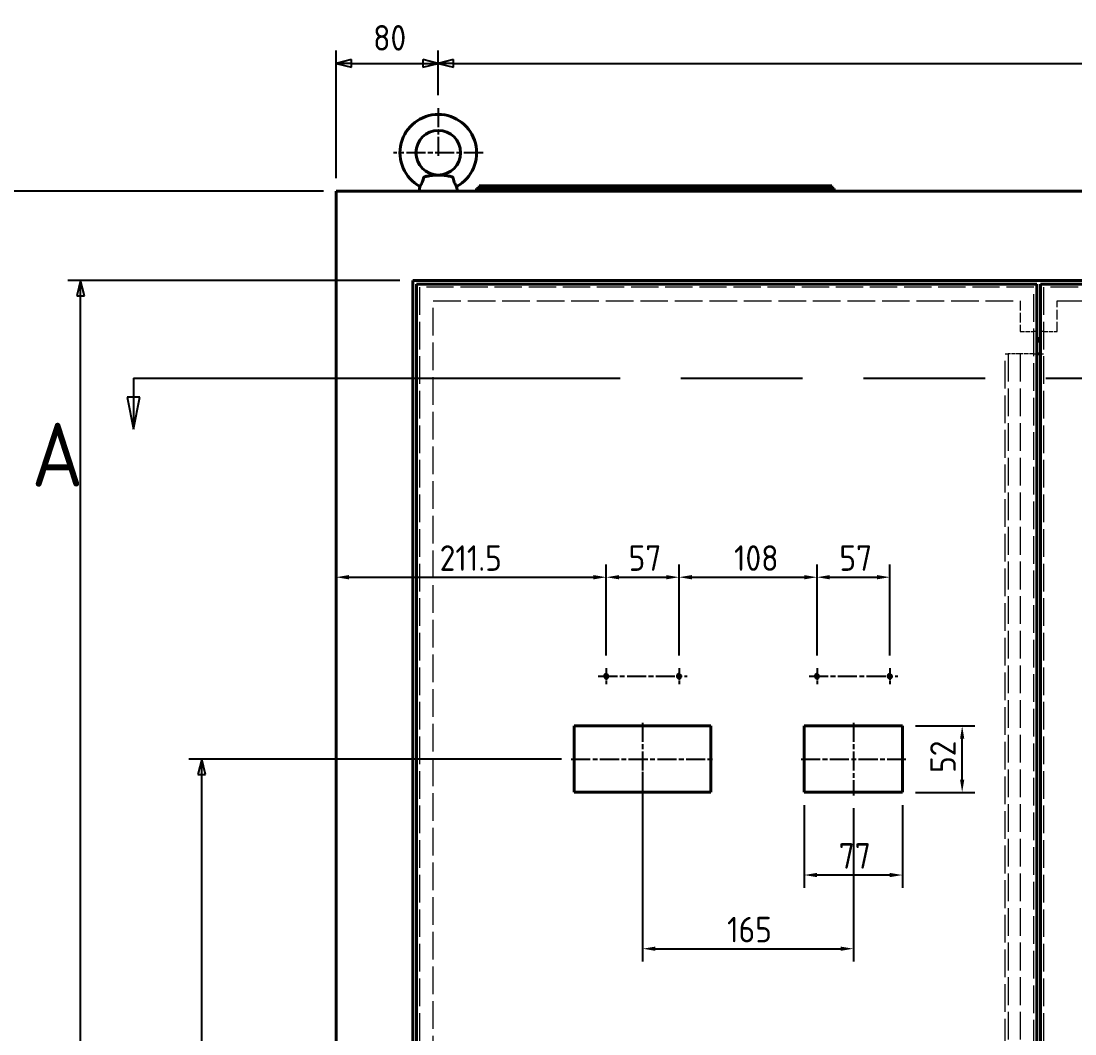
# Model space of a CAD drawing. Header units: millimetres. Extents: x 0 to 8410, y 0 to 5940.
# Drawn here: x 1661 to 2487, y 3075 to 3869 of the extents above; entities that cross this region are included whole.
import ezdxf

# ---------------------------------------------------------------- set-up
doc = ezdxf.new("R2010")
doc.units = ezdxf.units.MM
doc.header["$LTSCALE"] = 10
for name, pattern in [('CHAIN', [0.3543, 0.2362, -0.0295, 0.0591, -0.0295]), ('DASHED', [0.2067, 0.1654, -0.0413]), ('DOUBLE_DASH_CHAIN', [1.2403, 0.6614, -0.0827, 0.1654, -0.0827, 0.1654, -0.0827])]:
    doc.linetypes.add(name, pattern=pattern)
doc.layers.get('0').update_dxf_attribs({"color": 3, "lineweight": 25})
for name, color, linetype, lineweight in [('가려진 것(ISO)', 2, 'DASHED', 18), ('가시적인 것(ISO)', 3, 'Continuous', 40), ('가시적인 좁은 것(ISO)', 3, 'Continuous', 35), ('단면선(ISO)', 7, 'CHAIN', 25), ('중심 표식(ISO)', 1, 'Continuous', 25), ('중심선(ISO)', 1, 'Continuous', 25), ('치수(ISO)', 2, 'Continuous', 25)]:
    doc.layers.add(name, color=color, linetype=linetype, lineweight=lineweight)
doc.styles.add('대상치수 텍스트_PSTEK_POSCO_01', font='isocp.shx')
doc.styles.add('부품번호텍스트_PSTEK_POSCO', font='isocp.shx')
doc.styles.add('치수 텍스트_PSTEK_POSCO', font='isocp.shx')
doc.dimstyles.new('치수_PSTEK_POSCO', dxfattribs={"dimscale": 10, "dimtxt": 2, "dimasz": 1.2, "dimexe": 1, "dimexo": 1, "dimgap": 1, "dimtad": 1, "dimrnd": 1e-08, "dimdsep": 46, "dimtxsty": '치수 텍스트_PSTEK_POSCO', "dimblk": 'Filled-2', "dimcen": 0.09, "dimdle": 10, "dimclrd": 7, "dimclre": 7, "dimclrt": 2, "dimadec": 1, "dimazin": 2, "dimtfac": 1, "dimtmove": 0, "dimatfit": 3, "dimfxl": 0, "dimtolj": 1, "dimlwd": -1, "dimlwe": -1, "dimarcsym": 0})
doc.dimstyles.new('치수_PSTEK_POSCO-01', dxfattribs={"dimscale": 10, "dimtxt": 2, "dimasz": 1, "dimexe": 1, "dimexo": 1, "dimgap": 0.5, "dimtad": 1, "dimrnd": 1e-08, "dimdsep": 46, "dimtxsty": '대상치수 텍스트_PSTEK_POSCO_01', "dimcen": 0.09, "dimdle": 10, "dimclrd": 7, "dimclre": 7, "dimclrt": 2, "dimadec": 1, "dimazin": 2, "dimtfac": 1, "dimtmove": 0, "dimatfit": 3, "dimfxl": 0, "dimtolj": 1, "dimlwd": -1, "dimlwe": -1, "dimarcsym": 0})

# ---------------------------------------------------------------- blocks, each defined once
blk = doc.blocks.new('Filled-2')
at = {"color": 0}
for p, q in [((0, 0), (-1, 0.25)), ((-1, 0.25), (-1, -0.25)), ((-1, 0), (0, 0)), ((-1, -0.25), (0, 0))]:
    blk.add_line(p, q, dxfattribs=at)
at = {"color": 0, "flags": 128}
blk.add_lwpolyline([(-1, -0.25), (0, 0)], dxfattribs=at)
at = {"color": 0}
blk.add_solid([(-1, -0.25), (0, 0), (-1, 0.25), (-1, -0.25)], dxfattribs=at)
blk = doc.blocks.new('*D27')
at = {"layer": 'Defpoints', "color": 0}
for p in [(1708.11, 3665.69), (1968.11, 3665.69), (1968.11, 1705.69)]:
    blk.add_point(p, dxfattribs=at)
at = {"layer": '치수(ISO)', "color": 7}
for p, q in [((1958.11, 3665.69), (1698.11, 3665.69)), ((1708.11, 1717.69), (1708.11, 3653.69)), ((1958.11, 1705.69), (1698.11, 1705.69))]:
    blk.add_line(p, q, dxfattribs=at)
at = {"layer": '치수(ISO)', "color": 7, "xscale": 12.00000047683716, "yscale": 12.00000047683716, "zscale": 12.00000047683716}
for p, rotation in [((1708.11, 3665.69), 90), ((1708.11, 1705.69), 270)]:
    blk.add_blockref('Filled-2', p, dxfattribs=dict(at, rotation=rotation))
at = {"layer": '치수(ISO)', "color": 2, "insert": (1688.11, 2662.65), "char_height": 20, "attachment_point": 4, "rotation": 90, "style": '치수 텍스트_PSTEK_POSCO'}
blk.add_mtext('\\A1;1960', dxfattribs=at)
blk = doc.blocks.new('*D28')
at = {"layer": 'Defpoints', "color": 0}
for p in [(1908.11, 3735.69), (1608.11, 1635.69), (1908.11, 1635.69)]:
    blk.add_point(p, dxfattribs=at)
at = {"layer": '치수(ISO)', "color": 7}
for p, q in [((1898.11, 3735.69), (1598.11, 3735.69)), ((1608.11, 3723.69), (1608.11, 1647.69)), ((1898.11, 1635.69), (1598.11, 1635.69))]:
    blk.add_line(p, q, dxfattribs=at)
at = {"layer": '치수(ISO)', "color": 7, "xscale": 12.00000047683716, "yscale": 12.00000047683716, "zscale": 12.00000047683716}
for p, rotation in [((1608.11, 3735.69), 90), ((1608.11, 1635.69), 270)]:
    blk.add_blockref('Filled-2', p, dxfattribs=dict(at, rotation=rotation))
at = {"layer": '치수(ISO)', "color": 2, "insert": (1588.11, 2662.43), "char_height": 20, "attachment_point": 4, "rotation": 90, "style": '치수 텍스트_PSTEK_POSCO'}
blk.add_mtext('\\A1;2100', dxfattribs=at)
blk = doc.blocks.new('2dTransSection0')
at = {"layer": '단면선(ISO)', "linetype": 'DOUBLE_DASH_CHAIN', "ltscale": 5.759429}
blk.add_line((174.948, 358.923), (335.872, 358.923), dxfattribs=at)
at = {"layer": '단면선(ISO)', "linetype": 'Continuous'}
for p, q in [((174.948, 358.923), (178.717, 358.923)), ((174.948, 358.923), (174.948, 357.423)), ((332.104, 358.923), (335.872, 358.923)), ((335.872, 358.923), (335.872, 357.423)), ((174.448, 357.423), (174.948, 354.923)), ((175.448, 357.423), (174.448, 357.423)), ((174.948, 357.423), (174.948, 354.923)), ((174.948, 354.923), (175.448, 357.423)), ((335.372, 357.423), (335.872, 354.923)), ((336.372, 357.423), (335.372, 357.423)), ((335.872, 357.423), (335.872, 354.923)), ((335.872, 354.923), (336.372, 357.423))]:
    blk.add_line(p, q, dxfattribs=at)
at = {"layer": '단면선(ISO)', "linetype": 'Continuous', "flags": 128}
for points in [[(174.448, 357.423), (174.948, 354.923)], [(335.372, 357.423), (335.872, 354.923)]]:
    blk.add_lwpolyline(points, dxfattribs=at)
at = {"layer": '단면선(ISO)'}
for points in [[(174.448, 357.423), (174.948, 354.923), (175.448, 357.423), (174.448, 357.423)], [(335.372, 357.423), (335.872, 354.923), (336.372, 357.423), (335.372, 357.423)]]:
    blk.add_solid(points, dxfattribs=at)
at = {"layer": '단면선(ISO)', "char_height": 5, "attachment_point": 7, "style": '부품번호텍스트_PSTEK_POSCO'}
for insert in [(166.972, 350.411), (339.896, 350.411)]:
    blk.add_mtext('A', dxfattribs=dict(at, insert=insert))
blk = doc.blocks.new('*D75')
at = {"layer": 'Defpoints', "color": 0}
for p in [(1802.85, 3290.69), (2094.61, 3290.69), (1908.11, 1635.69)]:
    blk.add_point(p, dxfattribs=at)
at = {"layer": '치수(ISO)', "color": 7}
for p, q in [((2084.61, 3290.69), (1792.85, 3290.69)), ((1802.85, 1647.69), (1802.85, 3278.69)), ((1898.11, 1635.69), (1792.85, 1635.69))]:
    blk.add_line(p, q, dxfattribs=at)
at = {"layer": '치수(ISO)', "color": 7, "xscale": 12.00000047683716, "yscale": 12.00000047683716, "zscale": 12.00000047683716}
for p, rotation in [((1802.85, 3290.69), 90), ((1802.85, 1635.69), 270)]:
    blk.add_blockref('Filled-2', p, dxfattribs=dict(at, rotation=rotation))
at = {"layer": '치수(ISO)', "color": 2, "insert": (1782.85, 2439.78), "char_height": 20, "attachment_point": 4, "rotation": 90, "style": '치수 텍스트_PSTEK_POSCO'}
blk.add_mtext('\\A1;1655', dxfattribs=at)
blk = doc.blocks.new('*D83')
at = {"layer": 'Defpoints', "color": 0}
for p in [(2148.11, 3290.69), (2313.11, 3262.19), (2313.11, 3142.19)]:
    blk.add_point(p, dxfattribs=at)
at = {"layer": '치수(ISO)', "color": 7}
for p, q in [((2148.11, 3280.69), (2148.11, 3132.19)), ((2313.11, 3252.19), (2313.11, 3132.19)), ((2158.11, 3142.19), (2303.11, 3142.19))]:
    blk.add_line(p, q, dxfattribs=at)
for points in [[(2158.11, 3143.86), (2158.11, 3140.53), (2148.11, 3142.19)], [(2303.11, 3143.86), (2303.11, 3140.53), (2313.11, 3142.19)]]:
    blk.add_solid(points, dxfattribs=at)
at = {"layer": '치수(ISO)', "color": 2, "insert": (2214.2, 3157.19), "char_height": 20, "attachment_point": 4, "style": '대상치수 텍스트_PSTEK_POSCO_01'}
blk.add_mtext('\\A1;165', dxfattribs=at)
blk = doc.blocks.new('*D84')
at = {"layer": 'Defpoints', "color": 0}
for p in [(2119.61, 3433.19), (1908.11, 3368.19), (2119.61, 3361.92)]:
    blk.add_point(p, dxfattribs=at)
at = {"layer": '치수(ISO)', "color": 7}
for p, q in [((2119.61, 3371.92), (2119.61, 3443.19)), ((1918.11, 3433.19), (2109.61, 3433.19))]:
    blk.add_line(p, q, dxfattribs=at)
for points in [[(1918.11, 3434.86), (1918.11, 3431.52), (1908.11, 3433.19)], [(2109.61, 3434.86), (2109.61, 3431.52), (2119.61, 3433.19)]]:
    blk.add_solid(points, dxfattribs=at)
at = {"layer": '치수(ISO)', "color": 2, "insert": (1989.19, 3448.19), "char_height": 20, "attachment_point": 4, "style": '대상치수 텍스트_PSTEK_POSCO_01'}
blk.add_mtext('\\A1;211.5', dxfattribs=at)
blk = doc.blocks.new('*D85')
at = {"layer": 'Defpoints', "color": 0}
for p in [(2176.61, 3433.19), (2119.61, 3361.92), (2176.61, 3361.92)]:
    blk.add_point(p, dxfattribs=at)
at = {"layer": '치수(ISO)', "color": 7}
for p, q in [((2119.61, 3371.92), (2119.61, 3443.19)), ((2176.61, 3371.92), (2176.61, 3443.19)), ((2129.61, 3433.19), (2166.61, 3433.19))]:
    blk.add_line(p, q, dxfattribs=at)
for points in [[(2129.61, 3434.86), (2129.61, 3431.52), (2119.61, 3433.19)], [(2166.61, 3434.86), (2166.61, 3431.52), (2176.61, 3433.19)]]:
    blk.add_solid(points, dxfattribs=at)
at = {"layer": '치수(ISO)', "color": 2, "insert": (2137.11, 3448.19), "char_height": 20, "attachment_point": 4, "style": '대상치수 텍스트_PSTEK_POSCO_01'}
blk.add_mtext('\\A1;57', dxfattribs=at)
blk = doc.blocks.new('*D86')
at = {"layer": 'Defpoints', "color": 0}
for p in [(2284.61, 3433.19), (2176.61, 3361.92), (2284.61, 3361.92)]:
    blk.add_point(p, dxfattribs=at)
at = {"layer": '치수(ISO)', "color": 7}
for p, q in [((2176.61, 3371.92), (2176.61, 3443.19)), ((2284.61, 3371.92), (2284.61, 3443.19)), ((2186.61, 3433.19), (2274.61, 3433.19))]:
    blk.add_line(p, q, dxfattribs=at)
for points in [[(2186.61, 3434.86), (2186.61, 3431.52), (2176.61, 3433.19)], [(2274.61, 3434.86), (2274.61, 3431.52), (2284.61, 3433.19)]]:
    blk.add_solid(points, dxfattribs=at)
at = {"layer": '치수(ISO)', "color": 2, "insert": (2219.61, 3448.19), "char_height": 20, "attachment_point": 4, "style": '대상치수 텍스트_PSTEK_POSCO_01'}
blk.add_mtext('\\A1;108', dxfattribs=at)
blk = doc.blocks.new('*D87')
at = {"layer": 'Defpoints', "color": 0}
for p in [(2341.61, 3433.19), (2284.61, 3361.92), (2341.61, 3361.92)]:
    blk.add_point(p, dxfattribs=at)
at = {"layer": '치수(ISO)', "color": 7}
for p, q in [((2284.61, 3371.92), (2284.61, 3443.19)), ((2341.61, 3371.92), (2341.61, 3443.19)), ((2294.61, 3433.19), (2331.61, 3433.19))]:
    blk.add_line(p, q, dxfattribs=at)
for points in [[(2294.61, 3434.86), (2294.61, 3431.52), (2284.61, 3433.19)], [(2331.61, 3434.86), (2331.61, 3431.52), (2341.61, 3433.19)]]:
    blk.add_solid(points, dxfattribs=at)
at = {"layer": '치수(ISO)', "color": 2, "insert": (2302.11, 3448.19), "char_height": 20, "attachment_point": 4, "style": '대상치수 텍스트_PSTEK_POSCO_01'}
blk.add_mtext('\\A1;57', dxfattribs=at)
blk = doc.blocks.new('*D88')
at = {"layer": 'Defpoints', "color": 0}
for p in [(2274.61, 3264.69), (2351.61, 3264.69), (2274.61, 3199.91)]:
    blk.add_point(p, dxfattribs=at)
at = {"layer": '치수(ISO)', "color": 7}
for p, q in [((2274.61, 3254.69), (2274.61, 3189.91)), ((2351.61, 3254.69), (2351.61, 3189.91)), ((2341.61, 3199.91), (2284.61, 3199.91))]:
    blk.add_line(p, q, dxfattribs=at)
for points in [[(2284.61, 3201.58), (2284.61, 3198.25), (2274.61, 3199.91)], [(2341.61, 3201.58), (2341.61, 3198.25), (2351.61, 3199.91)]]:
    blk.add_solid(points, dxfattribs=at)
at = {"layer": '치수(ISO)', "color": 2, "insert": (2301.61, 3214.91), "char_height": 20, "attachment_point": 4, "style": '대상치수 텍스트_PSTEK_POSCO_01'}
blk.add_mtext('\\A1;77', dxfattribs=at)
blk = doc.blocks.new('*D89')
at = {"layer": 'Defpoints', "color": 0}
for p in [(2351.61, 3316.69), (2398.25, 3316.69), (2351.61, 3264.69)]:
    blk.add_point(p, dxfattribs=at)
at = {"layer": '치수(ISO)', "color": 7}
for p, q in [((2361.61, 3316.69), (2408.25, 3316.69)), ((2398.25, 3274.69), (2398.25, 3306.69)), ((2361.61, 3264.69), (2408.25, 3264.69))]:
    blk.add_line(p, q, dxfattribs=at)
for points in [[(2396.58, 3306.69), (2399.92, 3306.69), (2398.25, 3316.69)], [(2396.58, 3274.69), (2399.92, 3274.69), (2398.25, 3264.69)]]:
    blk.add_solid(points, dxfattribs=at)
at = {"layer": '치수(ISO)', "color": 2, "insert": (2383.25, 3279.88), "char_height": 20, "attachment_point": 4, "rotation": 90, "style": '대상치수 텍스트_PSTEK_POSCO_01'}
blk.add_mtext('\\A1;52', dxfattribs=at)
blk = doc.blocks.new('*D90')
at = {"layer": 'Defpoints', "color": 0}
for p in [(1988.11, 3835.69), (1988.11, 3800.69), (1908.11, 3735.69)]:
    blk.add_point(p, dxfattribs=at)
at = {"layer": '치수(ISO)', "color": 7}
for p, q in [((1908.11, 3745.69), (1908.11, 3845.69)), ((1988.11, 3810.69), (1988.11, 3845.69)), ((1920.11, 3835.69), (1976.11, 3835.69))]:
    blk.add_line(p, q, dxfattribs=at)
at = {"layer": '치수(ISO)', "color": 7, "xscale": 12.00000047683716, "yscale": 12.00000047683716, "zscale": 12.00000047683716, "rotation": 180}
blk.add_blockref('Filled-2', (1908.11, 3835.69), dxfattribs=at)
at = {"layer": '치수(ISO)', "color": 7, "xscale": 12.00000047683716, "yscale": 12.00000047683716, "zscale": 12.00000047683716}
blk.add_blockref('Filled-2', (1988.11, 3835.69), dxfattribs=at)
at = {"layer": '치수(ISO)', "color": 2, "insert": (1937.1, 3855.69), "char_height": 20, "attachment_point": 4, "style": '치수 텍스트_PSTEK_POSCO'}
blk.add_mtext('\\A1;80', dxfattribs=at)
blk = doc.blocks.new('*D91')
at = {"layer": 'Defpoints', "color": 0}
for p in [(3128.11, 3835.69), (1988.11, 3800.69), (3128.11, 3795.69)]:
    blk.add_point(p, dxfattribs=at)
at = {"layer": '치수(ISO)', "color": 7}
for p, q in [((1988.11, 3810.69), (1988.11, 3845.69)), ((3128.11, 3805.69), (3128.11, 3845.69)), ((2000.11, 3835.69), (3116.11, 3835.69))]:
    blk.add_line(p, q, dxfattribs=at)
at = {"layer": '치수(ISO)', "color": 7, "xscale": 12.00000047683716, "yscale": 12.00000047683716, "zscale": 12.00000047683716, "rotation": 180}
blk.add_blockref('Filled-2', (1988.11, 3835.69), dxfattribs=at)
at = {"layer": '치수(ISO)', "color": 7, "xscale": 12.00000047683716, "yscale": 12.00000047683716, "zscale": 12.00000047683716}
blk.add_blockref('Filled-2', (3128.11, 3835.69), dxfattribs=at)
at = {"layer": '치수(ISO)', "color": 2, "insert": (2536.1, 3855.69), "char_height": 20, "attachment_point": 4, "style": '치수 텍스트_PSTEK_POSCO'}
blk.add_mtext('\\A1;1140', dxfattribs=at)

msp = doc.modelspace()

# ---------------------------------------------------------------- linework, layer by layer
at = {"layer": '가려진 것(ISO)', "ltscale": 12.925335}
msp.add_line((2454.3107, 3660.3931), (1973.4107, 3660.3931), dxfattribs=at)
at = {"layer": '가려진 것(ISO)', "ltscale": 13.098694}
for p, q in [((1973.4107, 3660.3931), (1973.4107, 1710.9931)), ((2454.3107, 1710.9931), (2454.3107, 3660.3931)), ((2461.9107, 3660.3931), (2461.9107, 1710.9931))]:
    msp.add_line(p, q, dxfattribs=at)
at = {"layer": '가려진 것(ISO)', "ltscale": 13.176584}
msp.add_line((3142.8107, 3660.3931), (2461.9107, 3660.3931), dxfattribs=at)
at = {"layer": '가려진 것(ISO)', "ltscale": 13.137363}
msp.add_line((1984.1107, 1721.6931), (1984.1107, 3649.6931), dxfattribs=at)
at = {"layer": '가려진 것(ISO)', "ltscale": 13.076638}
msp.add_line((1984.1107, 3649.6931), (2443.6107, 3649.6931), dxfattribs=at)
at = {"layer": '가려진 것(ISO)', "ltscale": 4.571172}
for p, q in [((2443.6107, 3649.6931), (2443.6107, 3625.6931)), ((2472.6107, 3625.6931), (2472.6107, 3649.6931))]:
    msp.add_line(p, q, dxfattribs=at)
at = {"layer": '가려진 것(ISO)', "ltscale": 13.294227}
msp.add_line((2472.6107, 3649.6931), (3132.1107, 3649.6931), dxfattribs=at)
at = {"layer": '가려진 것(ISO)', "ltscale": 2.037925}
for p, q in [((2443.6107, 3625.6931), (2454.3107, 3625.6931)), ((2461.9107, 3625.6931), (2472.6107, 3625.6931)), ((2454.3107, 3608.1931), (2443.6107, 3608.1931))]:
    msp.add_line(p, q, dxfattribs=at)
at = {"layer": '가려진 것(ISO)', "ltscale": 0.43798}
for p, q in [((2456.6107, 3625.6931), (2454.3107, 3625.6931)), ((2461.9107, 3625.6931), (2459.6107, 3625.6931)), ((2431.9107, 3608.1931), (2434.2107, 3608.1931)), ((2454.3107, 3608.1931), (2456.6107, 3608.1931)), ((2459.6107, 3608.1931), (2461.9107, 3608.1931))]:
    msp.add_line(p, q, dxfattribs=at)
at = {"layer": '가려진 것(ISO)', "ltscale": 13.126441}
for p, q in [((2431.9107, 1763.1931), (2431.9107, 3608.1931)), ((2434.2107, 3608.1931), (2434.2107, 1763.1931)), ((2443.6107, 3608.1931), (2443.6107, 1763.1931))]:
    msp.add_line(p, q, dxfattribs=at)
at = {"layer": '가려진 것(ISO)', "ltscale": 1.790315}
msp.add_line((2443.6107, 3608.1931), (2434.2107, 3608.1931), dxfattribs=at)
at = {"layer": '가시적인 것(ISO)'}
for p, q in [((1973.7556, 3739.3505), (1973.1107, 3735.6931)), ((2002.4658, 3739.3505), (2003.1107, 3735.6931)), ((2018.1107, 3737.6931), (2298.1107, 3737.6931)), ((2018.1107, 3737.6931), (2018.1107, 3735.6931)), ((2020.1107, 3739.6931), (2296.1107, 3739.6931)), ((2020.1107, 3739.6931), (2020.1107, 3737.6931)), ((2296.1107, 3739.6931), (2296.1107, 3737.6931)), ((2298.1107, 3737.6931), (2298.1107, 3735.6931)), ((1908.1107, 3735.6931), (1908.1107, 1635.6931)), ((1908.1107, 3735.6931), (3208.1107, 3735.6931)), ((1968.1107, 1705.6931), (1968.1107, 3665.6931)), ((1968.1107, 3665.6931), (3148.1107, 3665.6931)), ((2456.6107, 3662.6931), (1971.1107, 3662.6931)), ((1971.1107, 3662.6931), (1971.1107, 1708.6931)), ((2456.6107, 1708.6931), (2456.6107, 3662.6931)), ((2459.6107, 3662.6931), (2459.6107, 1708.6931)), ((3145.1107, 3662.6931), (2459.6107, 3662.6931)), ((2459.6107, 3620.2931), (2456.6107, 3620.2931)), ((2456.6107, 3617.9931), (2459.6107, 3617.9931)), ((2459.6107, 3608.1931), (2456.6107, 3608.1931)), ((2094.6107, 3316.6931), (2201.6107, 3316.6931)), ((2094.6107, 3264.6931), (2094.6107, 3316.6931)), ((2201.6107, 3316.6931), (2201.6107, 3264.6931)), ((2274.6107, 3264.6931), (2274.6107, 3316.6931)), ((2274.6107, 3316.6931), (2351.6107, 3316.6931)), ((2351.6107, 3316.6931), (2351.6107, 3264.6931)), ((2201.6107, 3264.6931), (2094.6107, 3264.6931)), ((2351.6107, 3264.6931), (2274.6107, 3264.6931))]:
    msp.add_line(p, q, dxfattribs=at)
for centre, radius in [((1988.1107, 3765.6931), 17.5), ((2119.6107, 3355.6931), 1.2295), ((2176.6107, 3355.6931), 1.2295), ((2284.6107, 3355.6931), 1.2295), ((2341.6107, 3355.6931), 1.2295)]:
    msp.add_circle(centre, radius, dxfattribs=at)
msp.add_arc((1988.1107, 3765.6931), 30, 298.5876915, 241.4123085, dxfattribs=at)
for points, knots in [([(1977.6183, 3746.9287), (1977.5626, 3746.9168), (1977.5076, 3746.9019), (1977.2862, 3746.8282), (1977.1308, 3746.7442), (1976.8736, 3746.5398), (1976.7689, 3746.4274), (1976.6139, 3746.2022), (1976.5573, 3746.0959), (1976.4694, 3745.8738), (1976.4381, 3745.7591), (1976.4197, 3745.6416)], [0.271392917, 0.271392917, 0.271392917, 0.271392917, 0.288081178, 0.288081178, 0.33959091, 0.33959091, 0.383935904, 0.383935904, 0.418333541, 0.418333541, 0.452018937, 0.452018937, 0.452018937, 0.452018937]), ([(1988.1107, 3748.1931), (1986.925, 3748.1931), (1985.6233, 3748.1335), (1982.9449, 3747.8743), (1981.5633, 3747.6752), (1979.4365, 3747.3), (1978.5383, 3747.1247), (1977.6183, 3746.9287)], [0, 0, 0, 0, 0.43889625, 0.43889625, 0.87779251, 0.87779251, 1.14519874, 1.14519874, 1.14519874, 1.14519874]), ([(1998.6031, 3746.9287), (1997.6831, 3747.1247), (1996.7849, 3747.3), (1994.6581, 3747.6752), (1993.2766, 3747.8743), (1990.5981, 3748.1335), (1989.2964, 3748.1931), (1988.1107, 3748.1931)], [3.82419151, 3.82419151, 3.82419151, 3.82419151, 4.09159775, 4.09159775, 4.530494, 4.530494, 4.96939025, 4.96939025, 4.96939025, 4.96939025]), ([(1999.8017, 3745.6416), (1999.7759, 3745.8067), (1999.7244, 3745.9662), (1999.5814, 3746.2506), (1999.494, 3746.3757), (1999.2796, 3746.6034), (1999.1516, 3746.7022), (1998.8824, 3746.8482), (1998.7456, 3746.8983), (1998.6031, 3746.9287)], [0, 0, 0, 0, 0.050301995, 0.050301995, 0.096763646, 0.096763646, 0.146676753, 0.146676753, 0.19198533, 0.19198533, 0.19198533, 0.19198533]), ([(1976.4197, 3745.6416), (1976.2971, 3744.857), (1976.1065, 3744.0926), (1975.6228, 3742.679), (1975.346, 3742.0553), (1974.7843, 3740.952), (1974.5075, 3740.4911), (1974.0536, 3739.7757), (1973.8851, 3739.5353), (1973.7727, 3739.3746), (1973.7558, 3739.3504), (1973.7559, 3739.3503)], [0, 0, 0, 0, 0.23899851, 0.23899851, 0.46692882, 0.46692882, 0.70340854, 0.70340854, 0.94828753, 0.94828753, 1.05391748, 1.05391748, 1.05391748, 1.05391748]), ([(2002.4655, 3739.3503), (2002.4655, 3739.3503), (2002.4366, 3739.3916), (2002.278, 3739.6199), (2002.0899, 3739.892), (2001.6005, 3740.6795), (2001.304, 3741.1891), (2000.7253, 3742.388), (2000.4521, 3743.053), (2000.0447, 3744.382), (1999.9009, 3745.0067), (1999.8017, 3745.6416)], [1.05391748, 1.05391748, 1.05391748, 1.05391748, 1.19193978, 1.19193978, 1.43584134, 1.43584134, 1.68063298, 1.68063298, 1.91383984, 1.91383984, 2.10739417, 2.10739417, 2.10739417, 2.10739417])]:
    msp.add_open_spline(points, degree=3, knots=knots, dxfattribs=at)
at = {"layer": '가시적인 좁은 것(ISO)'}
for centre in [(2119.6107, 3355.6931), (2176.6107, 3355.6931), (2284.6107, 3355.6931), (2341.6107, 3355.6931)]:
    msp.add_arc(centre, 1.5, 80, 350, dxfattribs=at)
at = {"layer": '중심 표식(ISO)', "linetype": 'CHAIN', "ltscale": 6.35055}
for p, q in [((1988.1107, 3800.6931), (1988.1107, 3763.1931)), ((2023.1107, 3765.6931), (1953.1107, 3765.6931))]:
    msp.add_line(p, q, dxfattribs=at)
at = {"layer": '중심 표식(ISO)', "linetype": 'CHAIN', "ltscale": 1.384353}
for p, q in [((2119.6107, 3361.9226), (2119.6107, 3349.4636)), ((2176.6107, 3361.9226), (2176.6107, 3349.4636)), ((2284.6107, 3361.9226), (2284.6107, 3349.4636)), ((2341.6107, 3361.9226), (2341.6107, 3349.4636))]:
    msp.add_line(p, q, dxfattribs=at)
at = {"layer": '중심선(ISO)', "linetype": 'CHAIN', "ltscale": 6.35055}
for p, q in [((2113.3812, 3355.6931), (2182.8402, 3355.6931)), ((2278.3812, 3355.6931), (2347.8402, 3355.6931)), ((2148.1107, 3319.1931), (2148.1107, 3262.1931)), ((2313.1107, 3319.1931), (2313.1107, 3262.1931)), ((2092.1107, 3290.6931), (2204.1107, 3290.6931)), ((2272.1107, 3290.6931), (2354.1107, 3290.6931))]:
    msp.add_line(p, q, dxfattribs=at)

# ---------------------------------------------------------------- block references
at = {"layer": '단면선(ISO)', "xscale": 10, "yscale": 10, "zscale": 10}
msp.add_blockref('2dTransSection0', (0, 0), dxfattribs=at)

# ---------------------------------------------------------------- dimensions: what is measured, and where the dimension line sits
at = {"layer": '치수(ISO)', "color": 7}
for base, p1, p2, angle, dimstyle, override, picture, middle in [((1988.1107, 3835.6931), (1908.1107, 3735.6931), (1988.1107, 3800.6931), 180, '치수_PSTEK_POSCO', {"dimdec": 2, "dimtp": 0, "dimtm": 0, "dimtdec": 2, "dimtofl": 0, "dimatfit": 1}, '*D90', (1948.1107, 3835.6931)), ((3128.1107, 3835.6931), (1988.1107, 3800.6931), (3128.1107, 3795.6931), 180, '치수_PSTEK_POSCO', {"dimdec": 2, "dimtp": 0, "dimtm": 0, "dimtdec": 2, "dimtofl": 0, "dimatfit": 1}, '*D91', (2558.1107, 3835.6931)), ((1608.1107, 1635.6931), (1908.1107, 3735.6931), (1908.1107, 1635.6931), 90, '치수_PSTEK_POSCO', {"dimdec": 2, "dimtp": 0, "dimtm": 0, "dimtdec": 2, "dimtofl": 0, "dimatfit": 1}, '*D28', (1608.1107, 2685.6931)), ((1708.1107, 3665.6931), (1968.1107, 1705.6931), (1968.1107, 3665.6931), 90, '치수_PSTEK_POSCO', {"dimdec": 2, "dimtp": 0, "dimtm": 0, "dimtdec": 2, "dimtofl": 0, "dimatfit": 1}, '*D27', (1708.1107, 2685.6931)), ((2119.6107, 3433.19), (1908.1107, 3368.19), (2119.6107, 3361.9226), 180, '치수_PSTEK_POSCO-01', {"dimdec": 2, "dimse1": 1, "dimtp": 0, "dimtm": 0, "dimtdec": 2, "dimtofl": 0, "dimatfit": 1}, '*D84', (2013.8607, 3433.19)), ((2176.6107, 3433.19), (2119.6107, 3361.9226), (2176.6107, 3361.9226), 180, '치수_PSTEK_POSCO-01', {"dimdec": 2, "dimtp": 0, "dimtm": 0, "dimtdec": 2, "dimtofl": 0, "dimatfit": 1}, '*D85', (2148.1107, 3433.19)), ((2284.6107, 3433.19), (2176.6107, 3361.9226), (2284.6107, 3361.9226), 180, '치수_PSTEK_POSCO-01', {"dimdec": 2, "dimtp": 0, "dimtm": 0, "dimtdec": 2, "dimtofl": 0, "dimatfit": 1}, '*D86', (2235.6107, 3433.19)), ((2341.6107, 3433.19), (2284.6107, 3361.9226), (2341.6107, 3361.9226), 180, '치수_PSTEK_POSCO-01', {"dimdec": 2, "dimtp": 0, "dimtm": 0, "dimtdec": 2, "dimtofl": 0, "dimatfit": 1}, '*D87', (2313.1107, 3433.19)), ((2398.2497, 3316.6931), (2351.6107, 3264.6931), (2351.6107, 3316.6931), 90, '치수_PSTEK_POSCO-01', {"dimdec": 2, "dimtp": 0, "dimtm": 0, "dimtdec": 2, "dimtofl": 0, "dimatfit": 1}, '*D89', (2398.2497, 3291.4771)), ((1802.8526, 3290.6931), (1908.1107, 1635.6931), (2094.6107, 3290.6931), 90, '치수_PSTEK_POSCO', {"dimdec": 2, "dimtp": 0, "dimtm": 0, "dimtdec": 2, "dimtofl": 0, "dimatfit": 1}, '*D75', (1802.8526, 2463.1931)), ((2313.1107, 3142.1931), (2148.1107, 3290.6931), (2313.1107, 3262.1931), 180, '치수_PSTEK_POSCO-01', {"dimdec": 2, "dimtp": 0, "dimtm": 0, "dimtdec": 2, "dimtofl": 0, "dimatfit": 1}, '*D83', (2230.6107, 3142.1931)), ((2274.6107, 3199.9135), (2351.6107, 3264.6931), (2274.6107, 3264.6931), 180, '치수_PSTEK_POSCO-01', {"dimdec": 2, "dimtp": 0, "dimtm": 0, "dimtdec": 2, "dimtofl": 0, "dimatfit": 1}, '*D88', (2312.6107, 3199.9135))]:
    dim = msp.add_linear_dim(base=base, p1=p1, p2=p2, angle=angle, dimstyle=dimstyle, override=override, dxfattribs=at)
    dim.commit()
    dim.dimension.update_dxf_attribs({"geometry": picture, "text_midpoint": middle, "dimtype": 160})

doc.saveas('drawing.dxf')
